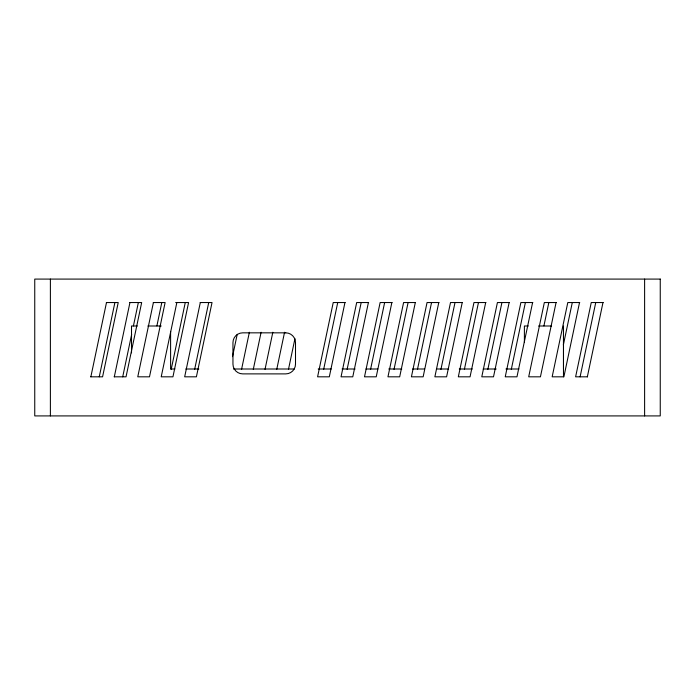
<?xml version="1.0" encoding="UTF-8"?>
<svg xmlns="http://www.w3.org/2000/svg" width="695" height="695" viewBox="0 0 695 695"><rect width="100%" height="100%" fill="white"/><g stroke="black" fill="none" stroke-linecap="round" stroke-linejoin="round"><path stroke-width="1.04" d="M563.48 376.768L563.489 325.998L563.489 369.002M90.854 376.82L106.491 302.542M99.255 376.82L114.892 302.542M114.31 376.82L129.948 302.542M122.711 376.82L131.65 334.373M133.431 325.886L138.348 302.542M153.404 302.542L137.766 376.82L149.495 376.82L165.123 302.542L153.274 302.542M156.888 325.886L161.805 302.542M176.851 302.542L161.214 376.82L172.942 376.82L188.58 302.542L175.661 302.542M171.187 369.392L185.261 302.542M200.308 302.542L184.67 376.82L196.398 376.82L212.036 302.542L200.186 302.542M194.643 369.392L208.717 302.542M232.512 356.657L237.204 334.373M241.556 369.392L249.375 332.253M253.284 369.392L261.103 332.253M265.012 369.392L272.831 332.253M276.74 369.392L284.559 332.253M288.468 369.392L294.949 338.621M323.653 369.392L337.727 302.542M344.955 302.542L329.317 376.82L317.589 376.82L333.226 302.542L345.189 302.542M347.109 369.392L361.183 302.542M368.411 302.542L352.773 376.82L341.045 376.82L356.683 302.542L368.645 302.542M370.565 369.392L384.639 302.542M391.867 302.542L376.23 376.82L364.501 376.82L380.139 302.542L392.102 302.542M394.022 369.392L408.095 302.542M415.323 302.542L399.686 376.82L387.958 376.82L403.595 302.542L415.558 302.542M417.478 369.392L431.552 302.542M438.78 302.542L423.142 376.82L411.414 376.82L427.051 302.542L439.014 302.542M440.934 369.392L455.008 302.542M462.236 302.542L446.598 376.82L434.87 376.82L450.508 302.542L462.47 302.542M464.39 369.392L478.464 302.542M485.692 302.542L470.055 376.82L458.326 376.82L473.964 302.542L485.927 302.542M487.847 369.392L501.92 302.542M509.148 302.542L493.511 376.82L481.783 376.82L497.42 302.542L509.383 302.542M511.303 369.392L525.377 302.542M532.605 302.542L516.967 376.82L505.239 376.82L520.876 302.542L532.839 302.542M543.916 325.886L548.833 302.542M556.07 302.542L540.432 376.82L528.695 376.82L544.341 302.542L556.295 302.542M563.35 344.989L572.289 302.542M579.526 302.542L563.888 376.82L552.16 376.82L567.798 302.542L579.752 302.542M580.108 376.82L595.745 302.542M587.345 376.82L602.982 302.542M106.361 302.542L118.22 302.542L102.582 376.82L90.724 376.82M129.817 302.542L141.676 302.542L126.038 376.82L114.18 376.82M603.208 302.542L591.254 302.542L575.616 376.82L587.57 376.82M137.367 325.998L131.511 325.998L131.511 352.878M147.853 325.998L161.214 325.998M528.304 325.998L524.395 325.998L524.395 342.122M538.521 325.998L551.552 325.998M174.94 369.002L170.605 369.002L170.605 331.376M185.791 369.002L198.822 369.002M233.546 369.002L294.324 369.002M318.197 369.002L331.22 369.002M342.07 369.002L355.093 369.002M365.952 369.002L377.889 369.002M388.74 369.002L401.762 369.002M412.613 369.002L424.558 369.002M436.495 369.002L448.431 369.002M459.282 369.002L472.305 369.002M483.155 369.002L496.178 369.002M505.951 369.002L518.974 369.002M644.613 279.086L644.613 415.914M50.388 279.086L50.388 415.914M660.25 279.086L34.75 279.086L34.75 415.914L660.25 415.914L660.25 279.086M285.732 332.836L242.729 332.836A9.773 9.773 0 0 0 232.955 342.609L232.955 364.111A9.773 9.773 0 0 0 242.729 373.884L285.732 373.893A9.773 9.773 0 0 0 295.505 364.119L295.505 342.618A9.773 9.773 0 0 0 285.732 332.844"/></g></svg>
